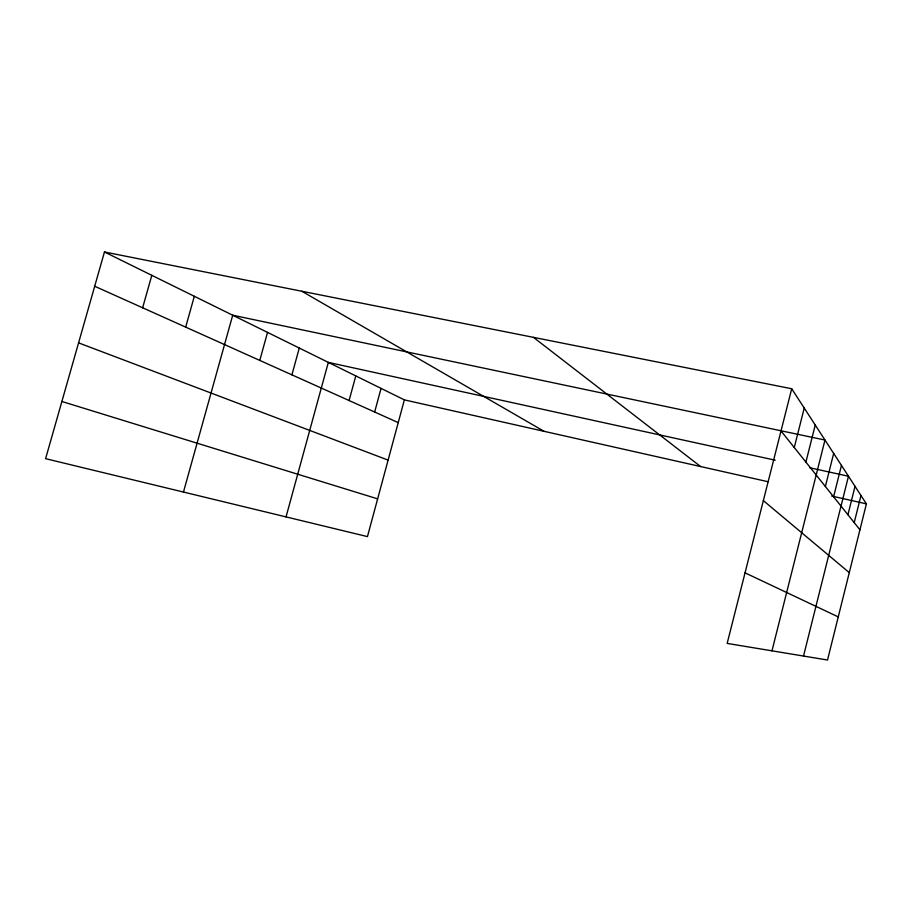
<?xml version="1.0" encoding="UTF-8"?>
<svg xmlns="http://www.w3.org/2000/svg" width="912" height="912" viewBox="0 0 912 912"><rect width="100%" height="100%" fill="white"/><g stroke="black" fill="none" stroke-linecap="round" stroke-linejoin="round"><path stroke-width="1.37" d="M847.932 514.756L855.023 486.324M854.213 522.622L860.974 495.49M791.707 388.751L866.4 503.857L827.515 660.026L727.16 643.405L791.707 388.751L104.458 251.974L45.6 458.668L367.445 536.609L404.369 399.878L104.458 251.974M771.985 650.826L824.984 440.04L232.708 315.221L183.472 492.058M825.371 486.495L833.671 453.412M833.591 496.801L841.457 465.416M803.518 656.059L848.479 476.235L809.708 467.753M794.272 447.518L804.236 408.074M805.9 462.099L815.248 425.026M349.091 400.539L355.794 375.926M374.65 412.019L381.056 388.375M286.037 516.899L328.331 362.383L775.2 460.195M291.908 374.843L299.284 348.053M259.783 360.411L267.535 332.39M185.683 327.123L194.324 296.286M142.637 307.789L151.814 275.321M404.369 399.878L768.075 481.73M831.71 496.048L866.4 503.857M61.879 401.485L377.636 498.864M78.58 342.866L388.102 460.104M94.7 286.254L398.225 422.609M745.047 572.85L838.253 616.9M301.861 291.259L544.088 431.319M533.452 337.349L700.61 466.545M763.355 500.608L849.277 572.622M781.014 430.92L859.936 529.804"/></g></svg>
